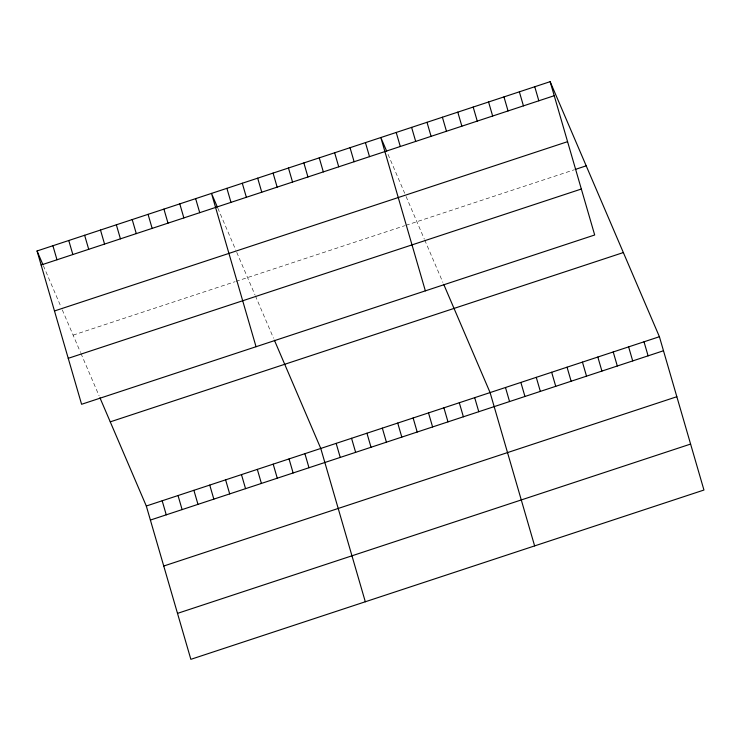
<?xml version="1.0" encoding="UTF-8"?>
<svg xmlns="http://www.w3.org/2000/svg" width="741" height="741" viewBox="0 0 741 741"><rect width="100%" height="100%" fill="white"/><g stroke="black" fill="none" stroke-linecap="round" stroke-linejoin="round"><path stroke-width="0.56" stroke-dasharray="3.71 2.78" d="M73.109 335.127L234.869 281.756M235.925 281.404L404.781 225.69M405.883 225.329L574.108 169.819M388.034 154.369L404.706 193.29M406.059 196.448L424.306 239.047M424.723 240.01L442.886 282.404M217.808 208.128L235.842 250.217M236.74 252.32L254.987 294.909M255.404 295.872L273.559 338.267M43.358 265.695L60.938 306.728M62.29 309.877L80.537 352.475M80.954 353.438L99.109 395.833"/><path stroke-width="1.11" d="M550.146 81.667L594.69 234.99L81.593 404.28L37.05 250.967L550.146 81.667L659.407 336.72L703.95 490.033L190.854 659.333L146.31 506.01L99.933 397.76M41.135 265.009L554.222 95.709M54.482 310.97L567.578 141.67M575.201 169.457L586.196 165.836M68.237 358.32L581.333 189.029M110.261 421.851L623.348 252.551M146.31 506.01L659.407 336.72M150.395 520.062L663.491 350.762M163.752 566.022L676.839 396.722M177.507 613.372L690.593 444.072M386.682 151.21L380.818 137.53L425.362 290.852M443.711 284.331L490.088 392.582L534.632 545.904M217.363 207.082L211.5 193.401L256.043 346.723M274.392 340.202L320.77 448.453L365.313 601.775M37.05 250.967L42.913 264.639M644.012 341.796L648.097 355.847M628.618 346.871L632.703 360.923M613.224 351.956L617.309 365.998M534.752 86.743L538.827 100.795M597.839 357.032L601.914 371.084M519.358 91.819L523.442 105.87M582.445 362.108L586.52 376.159M503.963 96.904L508.048 110.946M567.05 367.193L571.135 381.235M488.569 101.98L492.654 116.031M551.656 372.269L555.741 386.32M473.175 107.056L477.26 121.107M536.262 377.345L540.346 391.396M457.79 112.141L461.865 126.183M520.867 382.43L524.952 396.472M442.396 117.217L446.471 131.268M505.482 387.506L509.558 401.557M427.001 122.293L431.086 136.344M411.607 127.378L415.692 141.42M474.694 397.667L478.779 411.709M396.213 132.454L400.297 146.505M459.3 402.743L463.384 416.794M443.905 407.819L447.99 421.87M365.433 142.615L369.509 156.657M428.511 412.904L432.596 426.946M350.039 147.691L354.115 161.742M413.126 417.98L417.202 432.031M334.645 152.766L338.73 166.818M397.732 423.055L401.807 437.107M319.251 157.852L323.335 171.893M382.337 428.141L386.413 442.182M303.856 162.927L307.941 176.979M366.943 433.216L371.028 447.268M288.462 168.003L292.547 182.054M351.549 438.292L355.634 452.343M273.077 173.088L277.153 187.13M336.155 443.377L340.239 457.419M257.683 178.164L261.758 192.215M242.288 183.24L246.364 197.291M304.903 453.687L308.988 467.738M226.894 188.325L230.979 202.367M289.046 458.92L293.13 472.962M273.188 464.153L277.273 478.195M195.643 198.634L199.727 212.686M257.331 469.386L261.406 483.428M179.785 203.868L183.861 217.919M241.473 474.62L245.549 488.662M163.928 209.101L168.003 223.152M225.607 479.853L229.691 493.895M148.061 214.334L152.146 228.385M209.749 485.086L213.834 499.128M132.204 219.568L136.288 233.619M193.892 490.32L197.977 504.362M116.346 224.801L120.431 238.843M178.035 495.544L182.11 509.595M100.489 230.034L104.564 244.076M162.177 500.777L166.253 514.828M84.631 235.268L88.707 249.309M68.765 240.501L72.85 254.543M52.907 245.734L56.992 259.776"/></g></svg>
